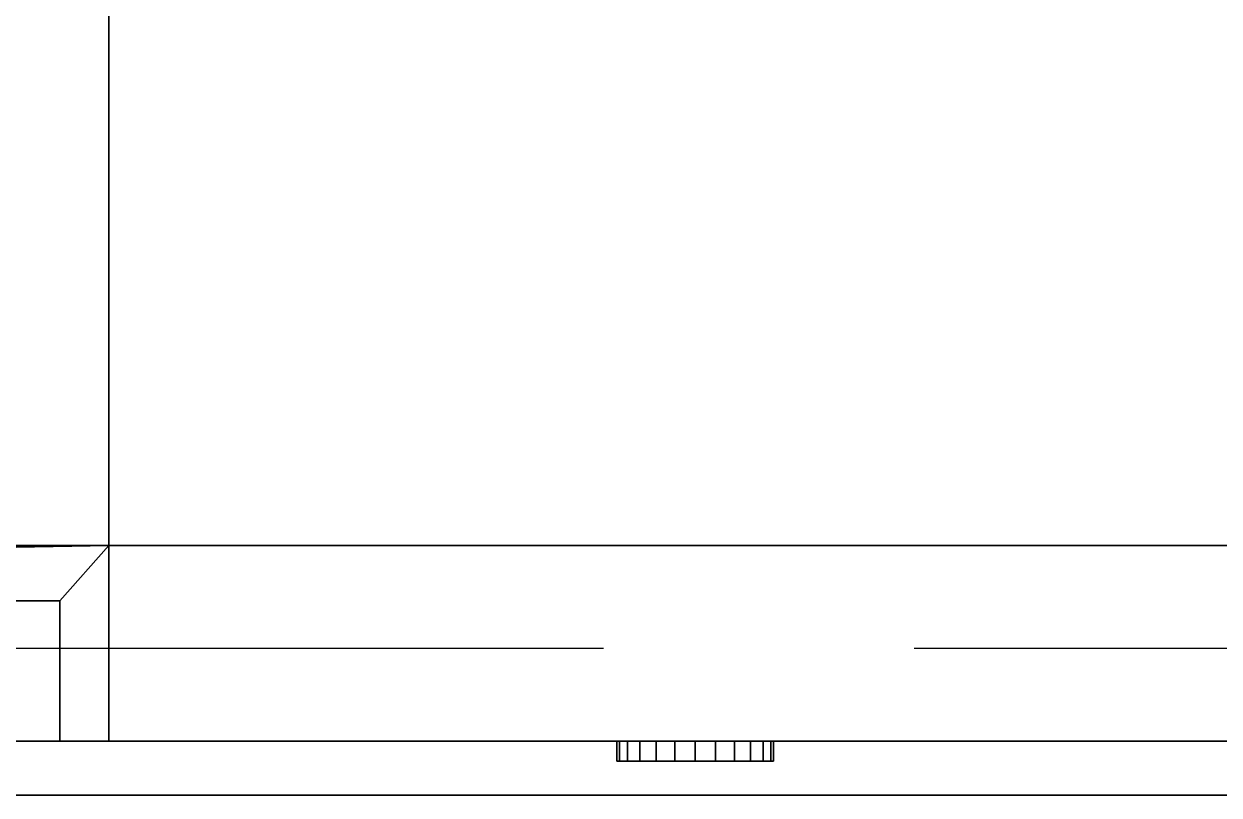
# Model space of a CAD drawing. Header units: millimetres. Extents: x -1 to 1401, y -701 to 1.
# Drawn here: x 1215.8 to 1337.9, y -700 to -621.2 of the extents above; entities that cross this region are included whole.
import ezdxf

# ---------------------------------------------------------------- set-up
doc = ezdxf.new("R2010")
doc.units = ezdxf.units.MM
doc.linetypes.add('NASCOSTA', pattern=[9.525, 6.35, -3.175])
for name, color, linetype in [('IQ_200_2D', 1, 'Continuous'), ('IQ_200_3D', 1, 'Continuous'), ('IQ_204_2D', 7, 'Continuous'), ('IQ_BLACK_3D', 250, 'Continuous'), ('IQ_BLUE_3D', 5, 'Continuous')]:
    doc.layers.add(name, color=color, linetype=linetype)

msp = doc.modelspace()

# ---------------------------------------------------------------- linework, layer by layer
at = {"layer": 'IQ_200_2D'}
msp.add_line((1400, -700), (0, -700), dxfattribs=at)
at = {"layer": 'IQ_200_3D'}
for points in [[(1400, -700, 850), (0, -700, 850), (0, 0, 850), (1400, 0, 850)], [(0, 0, 900), (0, -700, 900), (1400, -700, 900), (1400, 0, 900)], [(0, -700, 900), (0, -700, 850), (1400, -700, 850), (1400, -700, 900)]]:
    msp.add_3dface(points, dxfattribs=at)
at = {"layer": 'IQ_204_2D', "linetype": 'NASCOSTA', "ltscale": 10}
msp.add_line((640, -685), (1400, -685), dxfattribs=at)

# ---------------------------------------------------------------- meshes
at = {"layer": 'IQ_200_3D'}
mesh = msp.add_polyface(dxfattribs=at)
corners = [(5.5, -5.5, 850), (5.5, -694.5, 850), (55.5, -694.5, 850), (55.5, -5.5, 850), (1394.5, -694.5, 850), (1394.5, -5.5, 850), (1224.5, -5.5, 850), (1224.5, -674.5, 850), (1344.5, -674.5, 850), (1344.5, -694.5, 850)]
mesh.append_faces([[corners[k] for k in face] for face in [(2, 3, 0, 1)]])
mesh.append_faces([[corners[k] for k in face] for face in [(6, 7, 8, 5)]], dxfattribs={"vtx2": -1})
mesh.append_faces([[corners[k] for k in face] for face in [(8, 9, 4, 5)]], dxfattribs={"vtx3": -1})
mesh = msp.add_polyface(dxfattribs=at)
corners = [(1394.5, -694.5, 150), (5.5, -694.5, 150), (5.5, -5.5, 150), (1394.5, -5.5, 150)]
mesh.append_faces([[corners[k] for k in face] for face in [(0, 1, 2, 3)]])
mesh = msp.add_polyface(dxfattribs=at)
corners = [(1344.5, -674.5, 200), (1224.5, -674.5, 200), (1224.5, -5.5, 200), (55.5, -5.5, 200), (55.5, -694.5, 200), (1344.5, -694.5, 200)]
mesh.append_faces([[corners[k] for k in face] for face in [(5, 0, 1, 4)]], dxfattribs={"vtx2": -1})
mesh.append_faces([[corners[k] for k in face] for face in [(1, 2, 3, 4)]], dxfattribs={"vtx3": -1})
mesh = msp.add_polyface(dxfattribs=at)
corners = [(1224.5, -674.5, 850), (1224.5, -5.5, 850), (1224.5, -5.5, 200), (1224.5, -674.5, 200)]
mesh.append_faces([[corners[k] for k in face] for face in [(0, 1, 2, 3)]])
mesh = msp.add_polyface(dxfattribs=at)
corners = [(1224.5, -674.5, 200), (1224.5, -694.5, 200), (1219.5, -694.5, 200), (1219.5, -680.16, 200), (1205.34, -680.16, 200), (1184.86, -694.5, 200), (640, -694.5, 200), (640, -674.5, 200)]
mesh.append_faces([[corners[k] for k in face] for face in [(3, 0, 1, 2), (7, 4, 5, 6)]], dxfattribs={"vtx0": -1})
mesh.append_faces([[corners[k] for k in face] for face in [(0, 3, 4, 7)]], dxfattribs={"vtx0": -1, "vtx2": -1})
mesh = msp.add_polyface(dxfattribs=at)
corners = [(1224.5, -674.5, 850), (640, -674.5, 850), (640, -694.5, 850), (1184.86, -694.5, 850), (1205.34, -680.16, 850), (1219.5, -680.16, 850), (1219.5, -694.5, 850), (1224.5, -694.5, 850)]
mesh.append_faces([[corners[k] for k in face] for face in [(3, 4, 1, 2), (7, 0, 5, 6)]], dxfattribs={"vtx1": -1})
mesh.append_faces([[corners[k] for k in face] for face in [(0, 1, 4, 5)]], dxfattribs={"vtx1": -1, "vtx3": -1})
mesh = msp.add_polyface(dxfattribs=at)
corners = [(640, -674.5, 850), (1224.5, -674.5, 850), (1224.5, -674.5, 200), (640, -674.5, 200)]
mesh.append_faces([[corners[k] for k in face] for face in [(0, 1, 2, 3)]])
mesh = msp.add_polyface(dxfattribs=at)
corners = [(1344.5, -674.5, 200), (1344.5, -674.5, 850), (1224.5, -674.5, 850), (1224.5, -674.5, 200)]
mesh.append_faces([[corners[k] for k in face] for face in [(0, 1, 2, 3)]])
mesh = msp.add_polyface(dxfattribs=at)
corners = [(1224.5, -674.5, 850), (1344.5, -674.5, 850), (1344.5, -674.5, 767.5), (1344.5, -674.5, 200), (1224.5, -674.5, 200), (1224.5, -674.5, 767.5)]
mesh.append_faces([[corners[k] for k in face] for face in [(1, 2, 5, 0)]], dxfattribs={"vtx1": -1})
mesh.append_faces([[corners[k] for k in face] for face in [(2, 3, 4, 5)]], dxfattribs={"vtx3": -1})
mesh = msp.add_polyface(dxfattribs=at)
corners = [(1344.5, -674.5, 850), (1224.5, -674.5, 850), (1224.5, -694.5, 850), (1344.5, -694.5, 850)]
mesh.append_faces([[corners[k] for k in face] for face in [(0, 1, 2, 3)]])
mesh = msp.add_polyface(dxfattribs=at)
corners = [(1224.5, -674.5, 850), (1224.5, -674.5, 767.5), (1224.5, -694.5, 767.5), (1224.5, -694.5, 850)]
mesh.append_faces([[corners[k] for k in face] for face in [(0, 1, 2, 3)]])
mesh = msp.add_polyface(dxfattribs=at)
corners = [(1224.5, -674.5, 200), (1344.5, -674.5, 200), (1344.5, -694.5, 200), (1224.5, -694.5, 200)]
mesh.append_faces([[corners[k] for k in face] for face in [(0, 1, 2, 3)]])
mesh = msp.add_polyface(dxfattribs=at)
corners = [(1224.5, -674.5, 767.5), (1224.5, -674.5, 200), (1224.5, -694.5, 200), (1224.5, -694.5, 767.5)]
mesh.append_faces([[corners[k] for k in face] for face in [(0, 1, 2, 3)]])
mesh = msp.add_polyface(dxfattribs=at)
corners = [(1224.5, -674.5, 850), (1224.5, -694.5, 850), (1224.5, -694.5, 200), (1224.5, -674.5, 200)]
mesh.append_faces([[corners[k] for k in face] for face in [(0, 1, 2, 3)]])
mesh = msp.add_polyface(dxfattribs=at)
corners = [(1219.5, -680.16, 850), (1205.34, -680.16, 850), (1205.34, -680.16, 200), (1219.5, -680.16, 200)]
mesh.append_faces([[corners[k] for k in face] for face in [(0, 1, 2, 3)]])
mesh = msp.add_polyface(dxfattribs=at)
corners = [(1219.5, -694.5, 850), (1219.5, -680.16, 850), (1219.5, -680.16, 200), (1219.5, -694.5, 200)]
mesh.append_faces([[corners[k] for k in face] for face in [(0, 1, 2, 3)]])
mesh = msp.add_polyface(dxfattribs=at)
corners = [(5.5, -694.5, 150), (1394.5, -694.5, 150), (1394.5, -694.5, 850), (1344.5, -694.5, 850), (1344.5, -694.5, 200), (55.5, -694.5, 200), (55.5, -694.5, 850), (5.5, -694.5, 850)]
mesh.append_faces([[corners[k] for k in face] for face in [(4, 5, 0, 1)]], dxfattribs={"vtx1": -1, "vtx3": -1})
mesh.append_faces([[corners[k] for k in face] for face in [(2, 3, 4, 1)]], dxfattribs={"vtx2": -1})
mesh.append_faces([[corners[k] for k in face] for face in [(5, 6, 7, 0)]], dxfattribs={"vtx3": -1})
mesh = msp.add_polyface(dxfattribs=at)
corners = [(1224.5, -694.5, 850), (1219.5, -694.5, 850), (1219.5, -694.5, 200), (1224.5, -694.5, 200)]
mesh.append_faces([[corners[k] for k in face] for face in [(0, 1, 2, 3)]])
mesh = msp.add_polyface(dxfattribs=at)
corners = [(1224.5, -694.5, 850), (1224.5, -694.5, 767.5), (1224.5, -694.5, 200), (1344.5, -694.5, 200), (1344.5, -694.5, 767.5), (1344.5, -694.5, 850), (1244.5, -694.5, 663.23), (1324.5, -694.5, 663.23), (1325.79, -694.5, 663.06), (1327, -694.5, 662.56), (1328.04, -694.5, 661.77), (1328.83, -694.5, 660.73), (1329.33, -694.5, 659.52), (1329.5, -694.5, 658.23), (1329.5, -694.5, 633.23), (1329.33, -694.5, 631.94), (1328.83, -694.5, 630.73), (1328.04, -694.5, 629.69), (1327, -694.5, 628.9), (1325.79, -694.5, 628.4), (1324.5, -694.5, 628.23), (1244.5, -694.5, 628.23), (1243.21, -694.5, 628.4), (1242, -694.5, 628.9), (1240.96, -694.5, 629.69), (1240.17, -694.5, 630.73), (1239.67, -694.5, 631.94), (1239.5, -694.5, 633.23), (1239.5, -694.5, 658.23), (1239.67, -694.5, 659.52), (1240.17, -694.5, 660.73), (1240.96, -694.5, 661.77), (1242, -694.5, 662.56), (1243.21, -694.5, 663.06), (1271.74, -694.5, 618.17), (1296.74, -694.5, 618.17), (1296.74, -694.5, 593.17), (1271.74, -694.5, 593.17), (1232.5, -694.5, 755.31), (1336.5, -694.5, 755.31), (1336.5, -694.5, 745.31), (1232.5, -694.5, 745.31), (1232.5, -694.5, 742.86), (1336.5, -694.5, 742.86), (1336.5, -694.5, 732.86), (1232.5, -694.5, 732.86), (1232.5, -694.5, 730.4), (1336.5, -694.5, 730.4), (1336.5, -694.5, 720.4), (1232.5, -694.5, 720.4), (1232.5, -694.5, 717.95), (1336.5, -694.5, 717.95), (1336.5, -694.5, 707.95), (1232.5, -694.5, 707.95), (1232.5, -694.5, 705.49), (1336.5, -694.5, 705.49), (1336.5, -694.5, 695.49), (1232.5, -694.5, 695.49), (1232.5, -694.5, 693.04), (1336.5, -694.5, 693.04), (1336.5, -694.5, 683.04), (1232.5, -694.5, 683.04), (1232.5, -694.5, 570.31), (1336.5, -694.5, 570.31), (1336.5, -694.5, 560.31), (1232.5, -694.5, 560.31), (1232.5, -694.5, 407.86), (1336.5, -694.5, 407.86), (1336.5, -694.5, 397.86), (1232.5, -694.5, 397.86), (1232.5, -694.5, 395.4), (1336.5, -694.5, 395.4), (1336.5, -694.5, 385.4), (1232.5, -694.5, 385.4), (1232.5, -694.5, 382.95), (1336.5, -694.5, 382.95), (1336.5, -694.5, 372.95), (1232.5, -694.5, 372.95), (1232.5, -694.5, 370.49), (1336.5, -694.5, 370.49), (1336.5, -694.5, 360.49), (1232.5, -694.5, 360.49), (1232.5, -694.5, 358.04), (1336.5, -694.5, 358.04), (1336.5, -694.5, 348.04), (1232.5, -694.5, 348.04), (1232.5, -694.5, 345.59), (1336.5, -694.5, 345.59), (1336.5, -694.5, 335.59), (1232.5, -694.5, 335.59), (1232.5, -694.5, 333.13), (1336.5, -694.5, 333.13), (1336.5, -694.5, 323.13), (1232.5, -694.5, 323.13), (1232.5, -694.5, 320.68), (1336.5, -694.5, 320.68), (1336.5, -694.5, 310.68), (1232.5, -694.5, 310.68), (1232.5, -694.5, 308.22), (1336.5, -694.5, 308.22), (1336.5, -694.5, 298.22), (1232.5, -694.5, 298.22), (1232.5, -694.5, 295.77), (1336.5, -694.5, 295.77), (1336.5, -694.5, 285.77), (1232.5, -694.5, 285.77), (1232.5, -694.5, 283.32), (1336.5, -694.5, 283.32), (1336.5, -694.5, 273.32), (1232.5, -694.5, 273.32), (1232.5, -694.5, 270.86), (1336.5, -694.5, 270.86), (1336.5, -694.5, 260.86), (1232.5, -694.5, 260.86), (1232.5, -694.5, 258.41), (1336.5, -694.5, 258.41), (1336.5, -694.5, 248.41), (1232.5, -694.5, 248.41), (1232.5, -694.5, 245.95), (1336.5, -694.5, 245.95), (1336.5, -694.5, 235.95), (1232.5, -694.5, 235.95), (1232.5, -694.5, 233.5), (1336.5, -694.5, 233.5), (1336.5, -694.5, 223.5), (1232.5, -694.5, 223.5), (1232.5, -694.5, 557.86), (1336.5, -694.5, 557.86), (1336.5, -694.5, 547.86), (1232.5, -694.5, 547.86), (1232.5, -694.5, 545.4), (1336.5, -694.5, 545.4), (1336.5, -694.5, 535.4), (1232.5, -694.5, 535.4), (1232.5, -694.5, 532.95), (1336.5, -694.5, 532.95), (1336.5, -694.5, 522.95), (1232.5, -694.5, 522.95), (1232.5, -694.5, 520.49), (1336.5, -694.5, 520.49), (1336.5, -694.5, 510.49), (1232.5, -694.5, 510.49), (1232.5, -694.5, 508.04), (1336.5, -694.5, 508.04), (1336.5, -694.5, 498.04), (1232.5, -694.5, 498.04), (1232.5, -694.5, 495.59), (1336.5, -694.5, 495.59), (1336.5, -694.5, 485.59), (1232.5, -694.5, 485.59), (1232.5, -694.5, 483.13), (1336.5, -694.5, 483.13), (1336.5, -694.5, 473.13), (1232.5, -694.5, 473.13), (1232.5, -694.5, 470.68), (1336.5, -694.5, 470.68), (1336.5, -694.5, 460.68), (1232.5, -694.5, 460.68), (1232.5, -694.5, 458.22), (1336.5, -694.5, 458.22), (1336.5, -694.5, 448.22), (1232.5, -694.5, 448.22), (1232.5, -694.5, 445.77), (1336.5, -694.5, 445.77), (1336.5, -694.5, 435.77), (1232.5, -694.5, 435.77), (1232.5, -694.5, 433.32), (1336.5, -694.5, 433.32), (1336.5, -694.5, 423.32), (1232.5, -694.5, 423.32), (1232.5, -694.5, 420.86), (1336.5, -694.5, 420.86), (1336.5, -694.5, 410.86), (1232.5, -694.5, 410.86)]
mesh.append_faces([[corners[k] for k in face] for face in [(26, 62, 25), (24, 62, 23), (31, 61, 30), (25, 62, 24), (34, 21, 37), (23, 62, 22), (28, 61, 27), (94, 2, 97), (158, 2, 161), (9, 60, 8), (13, 60, 12), (11, 60, 10), (20, 63, 19), (18, 63, 17), (19, 63, 18), (164, 3, 163), (72, 3, 71), (100, 3, 99)]], dxfattribs={"vtx0": -1, "vtx1": -1})
mesh.append_faces([[corners[k] for k in face] for face in [(54, 53, 1, 57), (27, 61, 62, 26), (61, 1, 62), (98, 97, 2, 101), (2, 90, 89), (106, 105, 2), (162, 161, 2, 165), (2, 154, 153), (2, 170, 169), (132, 135, 4, 131), (128, 131, 4, 127), (159, 3, 156), (79, 3, 76), (171, 3, 168), (95, 3, 92), (3, 104, 107)]], dxfattribs={"vtx0": -1, "vtx1": -1, "vtx2": -1})
mesh.append_faces([[corners[k] for k in face] for face in [(1, 42, 41, 38), (1, 146, 145, 142), (1, 142, 141, 138), (62, 37, 21, 22), (2, 94, 93, 90), (2, 118, 117, 114), (2, 110, 109, 106), (2, 114, 113, 110), (2, 158, 157, 154), (2, 66, 173, 170), (3, 152, 155, 156), (3, 164, 167, 168), (3, 72, 75, 76), (3, 84, 87, 88), (3, 88, 91, 92), (3, 100, 103, 104), (3, 116, 119, 120)]], dxfattribs={"vtx0": -1, "vtx1": -1, "vtx3": -1})
mesh.append_faces([[corners[k] for k in face] for face in [(45, 46, 47, 44), (53, 54, 55, 52), (49, 50, 51, 48), (1, 49, 46), (59, 56, 57, 58), (145, 146, 147, 144), (41, 42, 43, 40), (61, 29, 30), (61, 28, 29), (61, 32, 33), (61, 33, 6), (61, 31, 32), (141, 142, 143, 140), (137, 138, 139, 136), (35, 20, 21, 34), (2, 153, 150, 1), (2, 69, 66), (60, 9, 10), (60, 11, 12), (60, 13, 14), (61, 6, 7), (3, 115, 116), (3, 83, 84)]], dxfattribs={"vtx0": -1, "vtx2": -1})
mesh.append_faces([[corners[k] for k in face] for face in [(1, 38, 39, 4), (1, 53, 50, 49), (1, 61, 58, 57), (2, 105, 102, 101), (2, 89, 86, 85), (2, 85, 82, 81), (2, 169, 166, 165), (2, 77, 74, 73), (2, 81, 78, 77), (2, 73, 70, 69), (20, 35, 36, 63), (4, 135, 136, 139), (4, 139, 140, 143), (4, 47, 48, 51), (4, 51, 52, 55), (4, 39, 40, 43), (4, 43, 44, 47), (4, 55, 56, 59), (4, 143, 144, 147), (4, 59, 60, 63), (4, 63, 64, 127), (4, 147, 148, 151), (3, 159, 160, 163), (3, 171, 172, 67), (3, 67, 68, 71), (3, 79, 80, 83), (3, 95, 96, 99), (3, 107, 108, 111), (3, 111, 112, 115)]], dxfattribs={"vtx0": -1, "vtx2": -1, "vtx3": -1})
mesh.append_faces([[corners[k] for k in face] for face in [(0, 1, 4, 5)]], dxfattribs={"vtx1": -1})
mesh.append_faces([[corners[k] for k in face] for face in [(125, 122, 2), (15, 16, 63), (16, 17, 63)]], dxfattribs={"vtx1": -1, "vtx2": -1})
mesh.append_faces([[corners[k] for k in face] for face in [(45, 42, 1, 46), (65, 62, 1, 126), (129, 126, 1, 130), (133, 130, 1, 134), (149, 146, 1, 150), (137, 134, 1, 138), (121, 118, 2, 122), (14, 15, 63, 60), (123, 124, 3, 120)]], dxfattribs={"vtx1": -1, "vtx2": -1, "vtx3": -1})
mesh.append_faces([[corners[k] for k in face] for face in [(36, 37, 62, 63), (64, 65, 126, 127), (60, 61, 7, 8), (132, 133, 134, 135), (96, 97, 98, 99), (100, 101, 102, 103), (84, 85, 86, 87), (88, 89, 90, 91), (92, 93, 94, 95), (116, 117, 118, 119), (124, 125, 2, 3), (104, 105, 106, 107), (108, 109, 110, 111), (112, 113, 114, 115), (120, 121, 122, 123), (160, 161, 162, 163), (164, 165, 166, 167), (148, 149, 150, 151), (152, 153, 154, 155), (156, 157, 158, 159), (72, 73, 74, 75), (76, 77, 78, 79), (168, 169, 170, 171), (172, 173, 66, 67), (68, 69, 70, 71), (80, 81, 82, 83), (130, 131, 128, 129), (151, 152, 3, 4)]], dxfattribs={"vtx1": -1, "vtx3": -1})
at = {"layer": 'IQ_BLACK_3D'}
mesh = msp.add_polyface(dxfattribs=at)
corners = [(1232.5, -694.5, 745.31), (1336.5, -694.5, 745.31), (1336.5, -694.5, 755.31), (1232.5, -694.5, 755.31)]
mesh.append_faces([[corners[k] for k in face] for face in [(0, 1, 2, 3)]])
mesh = msp.add_polyface(dxfattribs=at)
corners = [(1232.5, -694.5, 732.86), (1336.5, -694.5, 732.86), (1336.5, -694.5, 742.86), (1232.5, -694.5, 742.86)]
mesh.append_faces([[corners[k] for k in face] for face in [(0, 1, 2, 3)]])
mesh = msp.add_polyface(dxfattribs=at)
corners = [(1232.5, -694.5, 720.4), (1336.5, -694.5, 720.4), (1336.5, -694.5, 730.4), (1232.5, -694.5, 730.4)]
mesh.append_faces([[corners[k] for k in face] for face in [(0, 1, 2, 3)]])
mesh = msp.add_polyface(dxfattribs=at)
corners = [(1232.5, -694.5, 707.95), (1336.5, -694.5, 707.95), (1336.5, -694.5, 717.95), (1232.5, -694.5, 717.95)]
mesh.append_faces([[corners[k] for k in face] for face in [(0, 1, 2, 3)]])
mesh = msp.add_polyface(dxfattribs=at)
corners = [(1232.5, -694.5, 695.49), (1336.5, -694.5, 695.49), (1336.5, -694.5, 705.49), (1232.5, -694.5, 705.49)]
mesh.append_faces([[corners[k] for k in face] for face in [(0, 1, 2, 3)]])
mesh = msp.add_polyface(dxfattribs=at)
corners = [(1232.5, -694.5, 683.04), (1336.5, -694.5, 683.04), (1336.5, -694.5, 693.04), (1232.5, -694.5, 693.04)]
mesh.append_faces([[corners[k] for k in face] for face in [(0, 1, 2, 3)]])
mesh = msp.add_polyface(dxfattribs=at)
corners = [(1232.5, -694.5, 560.31), (1336.5, -694.5, 560.31), (1336.5, -694.5, 570.31), (1232.5, -694.5, 570.31)]
mesh.append_faces([[corners[k] for k in face] for face in [(0, 1, 2, 3)]])
mesh = msp.add_polyface(dxfattribs=at)
corners = [(1232.5, -694.5, 397.86), (1336.5, -694.5, 397.86), (1336.5, -694.5, 407.86), (1232.5, -694.5, 407.86)]
mesh.append_faces([[corners[k] for k in face] for face in [(0, 1, 2, 3)]])
mesh = msp.add_polyface(dxfattribs=at)
corners = [(1232.5, -694.5, 385.4), (1336.5, -694.5, 385.4), (1336.5, -694.5, 395.4), (1232.5, -694.5, 395.4)]
mesh.append_faces([[corners[k] for k in face] for face in [(0, 1, 2, 3)]])
mesh = msp.add_polyface(dxfattribs=at)
corners = [(1232.5, -694.5, 372.95), (1336.5, -694.5, 372.95), (1336.5, -694.5, 382.95), (1232.5, -694.5, 382.95)]
mesh.append_faces([[corners[k] for k in face] for face in [(0, 1, 2, 3)]])
mesh = msp.add_polyface(dxfattribs=at)
corners = [(1232.5, -694.5, 360.49), (1336.5, -694.5, 360.49), (1336.5, -694.5, 370.49), (1232.5, -694.5, 370.49)]
mesh.append_faces([[corners[k] for k in face] for face in [(0, 1, 2, 3)]])
mesh = msp.add_polyface(dxfattribs=at)
corners = [(1232.5, -694.5, 348.04), (1336.5, -694.5, 348.04), (1336.5, -694.5, 358.04), (1232.5, -694.5, 358.04)]
mesh.append_faces([[corners[k] for k in face] for face in [(0, 1, 2, 3)]])
mesh = msp.add_polyface(dxfattribs=at)
corners = [(1232.5, -694.5, 335.59), (1336.5, -694.5, 335.59), (1336.5, -694.5, 345.59), (1232.5, -694.5, 345.59)]
mesh.append_faces([[corners[k] for k in face] for face in [(0, 1, 2, 3)]])
mesh = msp.add_polyface(dxfattribs=at)
corners = [(1232.5, -694.5, 323.13), (1336.5, -694.5, 323.13), (1336.5, -694.5, 333.13), (1232.5, -694.5, 333.13)]
mesh.append_faces([[corners[k] for k in face] for face in [(0, 1, 2, 3)]])
mesh = msp.add_polyface(dxfattribs=at)
corners = [(1232.5, -694.5, 310.68), (1336.5, -694.5, 310.68), (1336.5, -694.5, 320.68), (1232.5, -694.5, 320.68)]
mesh.append_faces([[corners[k] for k in face] for face in [(0, 1, 2, 3)]])
mesh = msp.add_polyface(dxfattribs=at)
corners = [(1232.5, -694.5, 298.22), (1336.5, -694.5, 298.22), (1336.5, -694.5, 308.22), (1232.5, -694.5, 308.22)]
mesh.append_faces([[corners[k] for k in face] for face in [(0, 1, 2, 3)]])
mesh = msp.add_polyface(dxfattribs=at)
corners = [(1232.5, -694.5, 285.77), (1336.5, -694.5, 285.77), (1336.5, -694.5, 295.77), (1232.5, -694.5, 295.77)]
mesh.append_faces([[corners[k] for k in face] for face in [(0, 1, 2, 3)]])
mesh = msp.add_polyface(dxfattribs=at)
corners = [(1232.5, -694.5, 273.32), (1336.5, -694.5, 273.32), (1336.5, -694.5, 283.32), (1232.5, -694.5, 283.32)]
mesh.append_faces([[corners[k] for k in face] for face in [(0, 1, 2, 3)]])
mesh = msp.add_polyface(dxfattribs=at)
corners = [(1232.5, -694.5, 260.86), (1336.5, -694.5, 260.86), (1336.5, -694.5, 270.86), (1232.5, -694.5, 270.86)]
mesh.append_faces([[corners[k] for k in face] for face in [(0, 1, 2, 3)]])
mesh = msp.add_polyface(dxfattribs=at)
corners = [(1232.5, -694.5, 248.41), (1336.5, -694.5, 248.41), (1336.5, -694.5, 258.41), (1232.5, -694.5, 258.41)]
mesh.append_faces([[corners[k] for k in face] for face in [(0, 1, 2, 3)]])
mesh = msp.add_polyface(dxfattribs=at)
corners = [(1232.5, -694.5, 235.95), (1336.5, -694.5, 235.95), (1336.5, -694.5, 245.95), (1232.5, -694.5, 245.95)]
mesh.append_faces([[corners[k] for k in face] for face in [(0, 1, 2, 3)]])
mesh = msp.add_polyface(dxfattribs=at)
corners = [(1232.5, -694.5, 223.5), (1336.5, -694.5, 223.5), (1336.5, -694.5, 233.5), (1232.5, -694.5, 233.5)]
mesh.append_faces([[corners[k] for k in face] for face in [(0, 1, 2, 3)]])
mesh = msp.add_polyface(dxfattribs=at)
corners = [(1232.5, -694.5, 547.86), (1336.5, -694.5, 547.86), (1336.5, -694.5, 557.86), (1232.5, -694.5, 557.86)]
mesh.append_faces([[corners[k] for k in face] for face in [(0, 1, 2, 3)]])
mesh = msp.add_polyface(dxfattribs=at)
corners = [(1232.5, -694.5, 535.4), (1336.5, -694.5, 535.4), (1336.5, -694.5, 545.4), (1232.5, -694.5, 545.4)]
mesh.append_faces([[corners[k] for k in face] for face in [(0, 1, 2, 3)]])
mesh = msp.add_polyface(dxfattribs=at)
corners = [(1232.5, -694.5, 522.95), (1336.5, -694.5, 522.95), (1336.5, -694.5, 532.95), (1232.5, -694.5, 532.95)]
mesh.append_faces([[corners[k] for k in face] for face in [(0, 1, 2, 3)]])
mesh = msp.add_polyface(dxfattribs=at)
corners = [(1232.5, -694.5, 510.49), (1336.5, -694.5, 510.49), (1336.5, -694.5, 520.49), (1232.5, -694.5, 520.49)]
mesh.append_faces([[corners[k] for k in face] for face in [(0, 1, 2, 3)]])
mesh = msp.add_polyface(dxfattribs=at)
corners = [(1232.5, -694.5, 498.04), (1336.5, -694.5, 498.04), (1336.5, -694.5, 508.04), (1232.5, -694.5, 508.04)]
mesh.append_faces([[corners[k] for k in face] for face in [(0, 1, 2, 3)]])
mesh = msp.add_polyface(dxfattribs=at)
corners = [(1232.5, -694.5, 485.59), (1336.5, -694.5, 485.59), (1336.5, -694.5, 495.59), (1232.5, -694.5, 495.59)]
mesh.append_faces([[corners[k] for k in face] for face in [(0, 1, 2, 3)]])
mesh = msp.add_polyface(dxfattribs=at)
corners = [(1232.5, -694.5, 473.13), (1336.5, -694.5, 473.13), (1336.5, -694.5, 483.13), (1232.5, -694.5, 483.13)]
mesh.append_faces([[corners[k] for k in face] for face in [(0, 1, 2, 3)]])
mesh = msp.add_polyface(dxfattribs=at)
corners = [(1232.5, -694.5, 460.68), (1336.5, -694.5, 460.68), (1336.5, -694.5, 470.68), (1232.5, -694.5, 470.68)]
mesh.append_faces([[corners[k] for k in face] for face in [(0, 1, 2, 3)]])
mesh = msp.add_polyface(dxfattribs=at)
corners = [(1232.5, -694.5, 448.22), (1336.5, -694.5, 448.22), (1336.5, -694.5, 458.22), (1232.5, -694.5, 458.22)]
mesh.append_faces([[corners[k] for k in face] for face in [(0, 1, 2, 3)]])
mesh = msp.add_polyface(dxfattribs=at)
corners = [(1232.5, -694.5, 435.77), (1336.5, -694.5, 435.77), (1336.5, -694.5, 445.77), (1232.5, -694.5, 445.77)]
mesh.append_faces([[corners[k] for k in face] for face in [(0, 1, 2, 3)]])
mesh = msp.add_polyface(dxfattribs=at)
corners = [(1232.5, -694.5, 423.32), (1336.5, -694.5, 423.32), (1336.5, -694.5, 433.32), (1232.5, -694.5, 433.32)]
mesh.append_faces([[corners[k] for k in face] for face in [(0, 1, 2, 3)]])
mesh = msp.add_polyface(dxfattribs=at)
corners = [(1232.5, -694.5, 410.86), (1336.5, -694.5, 410.86), (1336.5, -694.5, 420.86), (1232.5, -694.5, 420.86)]
mesh.append_faces([[corners[k] for k in face] for face in [(0, 1, 2, 3)]])
mesh = msp.add_polyface(dxfattribs=at)
corners = [(1292.38, -694.5, 605.97), (1292.11, -694.5, 603.9), (1291.31, -694.5, 601.97), (1290.04, -694.5, 600.32), (1288.38, -694.5, 599.04), (1286.45, -694.5, 598.25), (1284.38, -694.5, 597.97), (1282.31, -694.5, 598.25), (1280.38, -694.5, 599.04), (1278.72, -694.5, 600.32), (1277.45, -694.5, 601.97), (1276.65, -694.5, 603.9), (1276.38, -694.5, 605.97), (1276.65, -694.5, 608.04), (1277.45, -694.5, 609.97), (1278.72, -694.5, 611.63), (1280.38, -694.5, 612.9), (1282.31, -694.5, 613.7), (1284.38, -694.5, 613.97), (1286.45, -694.5, 613.7), (1288.38, -694.5, 612.9), (1290.04, -694.5, 611.63), (1291.31, -694.5, 609.97), (1292.11, -694.5, 608.04)]
mesh.append_faces([[corners[k] for k in face] for face in [(16, 13, 14, 15)]], dxfattribs={"vtx0": -1})
mesh.append_faces([[corners[k] for k in face] for face in [(13, 16, 19, 12)]], dxfattribs={"vtx0": -1, "vtx1": -1, "vtx2": -1})
mesh.append_faces([[corners[k] for k in face] for face in [(1, 9, 12, 19)]], dxfattribs={"vtx0": -1, "vtx1": -1, "vtx2": -1, "vtx3": -1})
mesh.append_faces([[corners[k] for k in face] for face in [(19, 22, 23, 1)]], dxfattribs={"vtx0": -1, "vtx2": -1, "vtx3": -1})
mesh.append_faces([[corners[k] for k in face] for face in [(0, 1, 23)]], dxfattribs={"vtx1": -1})
mesh.append_faces([[corners[k] for k in face] for face in [(6, 7, 1)]], dxfattribs={"vtx1": -1, "vtx2": -1})
mesh.append_faces([[corners[k] for k in face] for face in [(17, 18, 19, 16), (10, 11, 12, 9)]], dxfattribs={"vtx2": -1})
mesh.append_faces([[corners[k] for k in face] for face in [(7, 8, 9, 1), (4, 5, 6, 1)]], dxfattribs={"vtx2": -1, "vtx3": -1})
mesh.append_faces([[corners[k] for k in face] for face in [(19, 20, 21, 22), (1, 2, 3, 4)]], dxfattribs={"vtx3": -1})
mesh = msp.add_polyface(dxfattribs=at)
corners = [(1276.38, -696.54, 605.97), (1276.38, -694.5, 605.97), (1276.65, -694.5, 603.9), (1277.45, -694.5, 601.97), (1278.72, -694.5, 600.32), (1280.38, -694.5, 599.04), (1282.31, -694.5, 598.25), (1284.38, -694.5, 597.97), (1286.45, -694.5, 598.25), (1288.38, -694.5, 599.04), (1290.04, -694.5, 600.32), (1291.31, -694.5, 601.97), (1292.11, -694.5, 603.9), (1292.38, -694.5, 605.97), (1292.38, -696.54, 605.97), (1292.11, -696.54, 603.9), (1291.31, -696.54, 601.97), (1290.04, -696.54, 600.32), (1288.38, -696.54, 599.04), (1286.45, -696.54, 598.25), (1284.38, -696.54, 597.97), (1282.31, -696.54, 598.25), (1280.38, -696.54, 599.04), (1278.72, -696.54, 600.32), (1277.45, -696.54, 601.97), (1276.65, -696.54, 603.9)]
mesh.append_faces([[corners[k] for k in face] for face in [(15, 12, 13, 14), (2, 25, 0, 1)]], dxfattribs={"vtx0": -1})
mesh.append_faces([[corners[k] for k in face] for face in [(16, 11, 12, 15), (18, 9, 10, 17), (17, 10, 11, 16), (19, 8, 9, 18), (8, 19, 20, 7), (21, 6, 7, 20), (22, 5, 6, 21), (24, 3, 4, 23), (23, 4, 5, 22), (25, 2, 3, 24)]], dxfattribs={"vtx0": -1, "vtx2": -1})
mesh = msp.add_polyface(dxfattribs=at)
corners = [(1292.38, -696.54, 605.97), (1292.38, -694.5, 605.97), (1292.11, -694.5, 608.04), (1291.31, -694.5, 609.97), (1290.04, -694.5, 611.63), (1288.38, -694.5, 612.9), (1286.45, -694.5, 613.7), (1284.38, -694.5, 613.97), (1282.31, -694.5, 613.7), (1280.38, -694.5, 612.9), (1278.72, -694.5, 611.63), (1277.45, -694.5, 609.97), (1276.65, -694.5, 608.04), (1276.38, -694.5, 605.97), (1276.38, -696.54, 605.97), (1276.65, -696.54, 608.04), (1277.45, -696.54, 609.97), (1278.72, -696.54, 611.63), (1280.38, -696.54, 612.9), (1282.31, -696.54, 613.7), (1284.38, -696.54, 613.97), (1286.45, -696.54, 613.7), (1288.38, -696.54, 612.9), (1290.04, -696.54, 611.63), (1291.31, -696.54, 609.97), (1292.11, -696.54, 608.04)]
mesh.append_faces([[corners[k] for k in face] for face in [(15, 12, 13, 14), (2, 25, 0, 1)]], dxfattribs={"vtx0": -1})
mesh.append_faces([[corners[k] for k in face] for face in [(16, 11, 12, 15), (18, 9, 10, 17), (17, 10, 11, 16), (19, 8, 9, 18), (8, 19, 20, 7), (21, 6, 7, 20), (22, 5, 6, 21), (24, 3, 4, 23), (23, 4, 5, 22), (25, 2, 3, 24)]], dxfattribs={"vtx0": -1, "vtx2": -1})
mesh = msp.add_polyface(dxfattribs=at)
corners = [(1292.38, -696.54, 605.97), (1292.11, -696.54, 608.04), (1291.31, -696.54, 609.97), (1290.04, -696.54, 611.63), (1288.38, -696.54, 612.9), (1286.45, -696.54, 613.7), (1284.38, -696.54, 613.97), (1282.31, -696.54, 613.7), (1280.38, -696.54, 612.9), (1278.72, -696.54, 611.63), (1277.45, -696.54, 609.97), (1276.65, -696.54, 608.04), (1276.38, -696.54, 605.97), (1276.65, -696.54, 603.9), (1277.45, -696.54, 601.97), (1278.72, -696.54, 600.32), (1280.38, -696.54, 599.04), (1282.31, -696.54, 598.25), (1284.38, -696.54, 597.97), (1286.45, -696.54, 598.25), (1288.38, -696.54, 599.04), (1290.04, -696.54, 600.32), (1291.31, -696.54, 601.97), (1292.11, -696.54, 603.9)]
mesh.append_faces([[corners[k] for k in face] for face in [(1, 23, 0)]], dxfattribs={"vtx0": -1})
mesh.append_faces([[corners[k] for k in face] for face in [(23, 1, 15, 20), (12, 15, 1, 5)]], dxfattribs={"vtx0": -1, "vtx1": -1, "vtx2": -1, "vtx3": -1})
mesh.append_faces([[corners[k] for k in face] for face in [(5, 11, 12)]], dxfattribs={"vtx0": -1, "vtx2": -1})
mesh.append_faces([[corners[k] for k in face] for face in [(5, 7, 8, 11)]], dxfattribs={"vtx0": -1, "vtx2": -1, "vtx3": -1})
mesh.append_faces([[corners[k] for k in face] for face in [(5, 1, 2, 3)]], dxfattribs={"vtx0": -1, "vtx3": -1})
mesh.append_faces([[corners[k] for k in face] for face in [(10, 11, 8, 9), (6, 7, 5), (4, 5, 3)]], dxfattribs={"vtx1": -1})
mesh.append_faces([[corners[k] for k in face] for face in [(21, 22, 23, 20)]], dxfattribs={"vtx2": -1})
mesh.append_faces([[corners[k] for k in face] for face in [(18, 19, 20, 15)]], dxfattribs={"vtx2": -1, "vtx3": -1})
mesh.append_faces([[corners[k] for k in face] for face in [(15, 16, 17, 18), (12, 13, 14, 15)]], dxfattribs={"vtx3": -1})
at = {"layer": 'IQ_BLUE_3D'}
mesh = msp.add_polyface(dxfattribs=at)
corners = [(1244.5, -694.5, 663.23), (1243.21, -694.5, 663.06), (1242, -694.5, 662.56), (1240.96, -694.5, 661.77), (1240.17, -694.5, 660.73), (1239.67, -694.5, 659.52), (1239.5, -694.5, 658.23), (1239.5, -694.5, 633.23), (1239.67, -694.5, 631.94), (1240.17, -694.5, 630.73), (1240.96, -694.5, 629.69), (1242, -694.5, 628.9), (1243.21, -694.5, 628.4), (1244.5, -694.5, 628.23), (1324.5, -694.5, 628.23), (1325.79, -694.5, 628.4), (1327, -694.5, 628.9), (1328.04, -694.5, 629.69), (1328.83, -694.5, 630.73), (1329.33, -694.5, 631.94), (1329.5, -694.5, 633.23), (1329.5, -694.5, 658.23), (1329.33, -694.5, 659.52), (1328.83, -694.5, 660.73), (1328.04, -694.5, 661.77), (1327, -694.5, 662.56), (1325.79, -694.5, 663.06), (1324.5, -694.5, 663.23)]
mesh.append_faces([[corners[k] for k in face] for face in [(11, 8, 9, 10), (19, 16, 17, 18)]], dxfattribs={"vtx0": -1})
mesh.append_faces([[corners[k] for k in face] for face in [(23, 27, 21, 22), (20, 16, 19)]], dxfattribs={"vtx0": -1, "vtx1": -1})
mesh.append_faces([[corners[k] for k in face] for face in [(21, 27, 14, 20)]], dxfattribs={"vtx0": -1, "vtx1": -1, "vtx2": -1})
mesh.append_faces([[corners[k] for k in face] for face in [(13, 0, 6, 7)]], dxfattribs={"vtx0": -1, "vtx1": -1, "vtx3": -1})
mesh.append_faces([[corners[k] for k in face] for face in [(0, 13, 14, 27)]], dxfattribs={"vtx0": -1, "vtx2": -1})
mesh.append_faces([[corners[k] for k in face] for face in [(6, 0, 1, 2)]], dxfattribs={"vtx0": -1, "vtx3": -1})
mesh.append_faces([[corners[k] for k in face] for face in [(24, 25, 23)]], dxfattribs={"vtx1": -1})
mesh.append_faces([[corners[k] for k in face] for face in [(7, 8, 13)]], dxfattribs={"vtx1": -1, "vtx2": -1})
mesh.append_faces([[corners[k] for k in face] for face in [(2, 3, 4)]], dxfattribs={"vtx2": -1})
mesh.append_faces([[corners[k] for k in face] for face in [(4, 5, 6, 2), (11, 12, 13, 8), (25, 26, 27, 23), (14, 15, 16, 20)]], dxfattribs={"vtx2": -1, "vtx3": -1})
mesh = msp.add_polyface(dxfattribs=at)
corners = [(1271.74, -694.5, 593.17), (1296.74, -694.5, 593.17), (1296.74, -694.5, 618.17), (1271.74, -694.5, 618.17)]
mesh.append_faces([[corners[k] for k in face] for face in [(0, 1, 2, 3)]])

doc.saveas('drawing.dxf')
